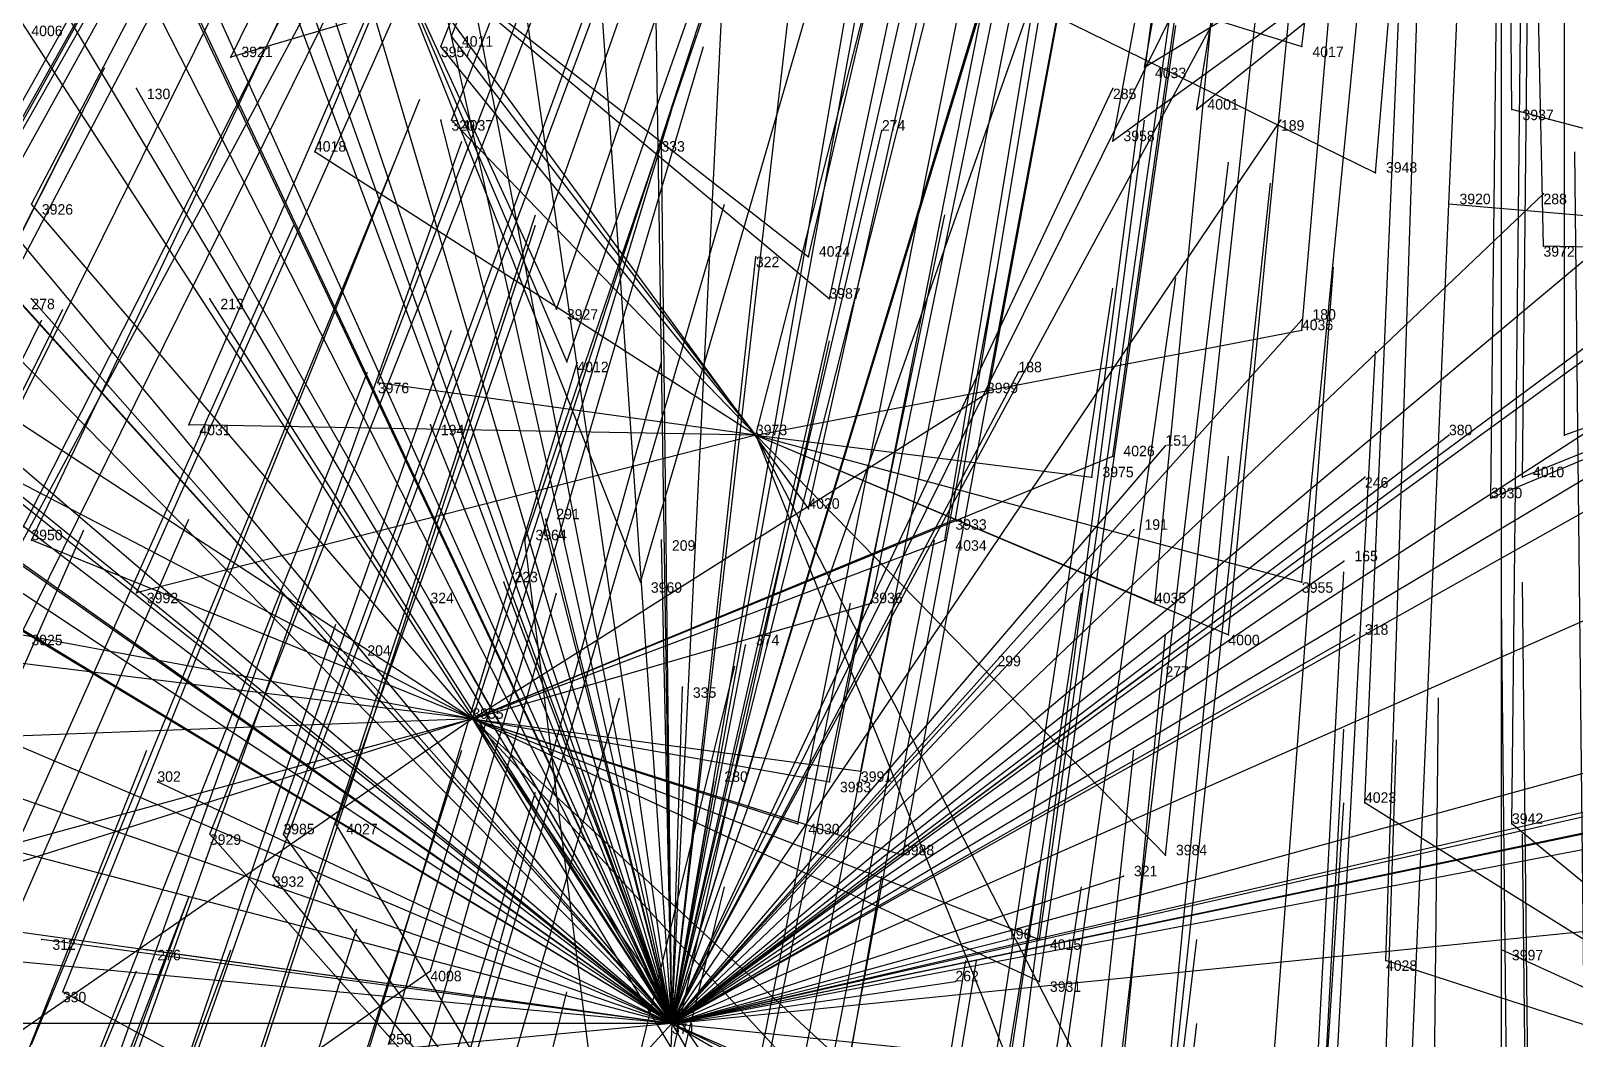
# Model space of a CAD drawing. Extents: x -0.5 to 0.59, y -0.5 to 0.58.
# Drawn here: x -0.146 to 0.001, y -0.3575 to -0.2615 of the extents above; entities that cross this region are included whole.
import ezdxf

# ---------------------------------------------------------------- set-up
doc = ezdxf.new("R2010")
doc.units = 0
for name, color, linetype in [('Clients', 3, 'CONTINUOUS'), ('Facilities', 3, 'CONTINUOUS'), ('Facilities_lines', 3, 'CONTINUOUS'), ('Normals', 1, 'CONTINUOUS'), ('Source_points', 5, 'CONTINUOUS'), ('Text', 3, 'CONTINUOUS')]:
    doc.layers.add(name, color=color, linetype=linetype)

msp = doc.modelspace()

# ---------------------------------------------------------------- linework, layer by layer
at = {"layer": 'Clients', "color": 5}
for p in [(-0.107, -0.263, -0.71), (-0.106, -0.262, -0.707), (-0.025, -0.263, -0.66), (-0.127, -0.264, -0.731), (-0.04, -0.265, -0.671), (-0.136, -0.267, -1.25), (-0.043, -0.267, -1.25), (-0.035, -0.269, -0.677), (-0.005, -0.269, -0.674), (-0.107, -0.27, -1.25), (-0.106, -0.27, -0.726), (-0.027, -0.27, -1.25), (-0.086, -0.272, -1.25), (-0.065, -0.271, -1.25), (-0.043, -0.272, -0.687), (-0.119, -0.273, -0.744), (-0.018, -0.275, -0.688), (-0.002, -0.277, -1.25), (-0.146, -0.278, -0.785), (-0.011, -0.278, -0.695), (-0.002, -0.282, -0.706), (-0.077, -0.283, -1.25), (-0.072, -0.283, -0.729), (-0.146, -0.287, -1.25), (-0.129, -0.287, -1.25), (-0.096, -0.288, -0.759), (-0.07, -0.287, -0.739), (-0.025, -0.289, -1.25), (-0.025, -0.29, -0.727), (-0.095, -0.293, -0.77), (-0.052, -0.294, -1.25), (-0.113, -0.295, -0.791), (-0.055, -0.296, -0.752), (-0.131, -0.299, -0.816), (-0.108, -0.299, -1.25), (-0.011, -0.3, -1.25), (0, -0.3, -0.75), (-0.038, -0.301, -1.25), (-0.043, -0.302, -0.762), (-0.045, -0.304, -0.767), (-0.019, -0.304, -1.25), (-0.004, -0.304, -0.76), (-0.072, -0.307, -0.789), (-0.007, -0.306, -0.765), (-0.097, -0.308, -1.25), (-0.058, -0.308, -0.785), (-0.146, -0.31, -0.856), (-0.099, -0.31, -0.813), (-0.086, -0.31, -1.25), (-0.059, -0.31, -0.79), (-0.041, -0.309, -1.25), (-0.021, -0.312, -1.25), (-0.101, -0.314, -1.25), (-0.088, -0.314, -0.815), (-0.025, -0.314, -0.788), (-0.136, -0.315, -0.858), (-0.108, -0.316, -1.25), (-0.066, -0.316, -0.807), (-0.039, -0.316, -0.795), (-0.032, -0.319, -0.802), (-0.02, -0.319, -1.25), (-0.115, -0.32, -1.25), (-0.078, -0.32, -1.25), (-0.054, -0.322, -1.25), (-0.039, -0.322, -1.25), (-0.084, -0.324, -1.25), (-0.067, -0.332, -0.847), (-0.134, -0.333, -1.25), (-0.081, -0.333, -1.25), (-0.07, -0.333, -0.851), (-0.019, -0.335, -0.839), (-0.129, -0.338, -0.905), (-0.122, -0.338, -0.897), (-0.117, -0.337, -0.892), (-0.073, -0.337, -0.862), (-0.005, -0.337, -0.843), (-0.063, -0.34, -0.864), (-0.038, -0.34, -0.855), (-0.123, -0.342, -0.91), (-0.042, -0.342, -1.25), (-0.145, -0.348, -1.25), (-0.053, -0.348, -1.25), (-0.05, -0.348, -0.879), (-0.135, -0.349, -1.25), (-0.017, -0.35, -0.877), (-0.006, -0.349, -0.873), (-0.108, -0.351, -0.919), (-0.058, -0.352, -1.25), (-0.05, -0.352, -0.89), (-0.143, -0.353, -0.954)]:
    msp.add_point(p, dxfattribs=at)
at = {"layer": 'Facilities', "color": 3}
for p in [(-0.077, -0.3, -0.774), (-0.104, -0.327, -0.857), (-0.085, -0.356, -1.25)]:
    msp.add_point(p, dxfattribs=at)
at = {"layer": 'Facilities_lines', "color": 3}
for p, q in [((-0.085, -0.356, -1.25), (-0.059, -0.205, -1.25)), ((-0.085, -0.356, -1.25), (-0.039, -0.205, -1.25)), ((-0.085, -0.356, -1.25), (-0.005, -0.208, -1.25)), ((-0.085, -0.356, -1.25), (-0.058, -0.208, -1.25)), ((-0.085, -0.356, -1.25), (-0.041, -0.211, -1.25)), ((-0.085, -0.356, -1.25), (-0.078, -0.214, -1.25)), ((-0.085, -0.356, -1.25), (-0.053, -0.215, -1.25)), ((-0.085, -0.356, -1.25), (-0.126, -0.217, -1.25)), ((-0.085, -0.356, -1.25), (-0.105, -0.217, -1.25)), ((-0.085, -0.356, -1.25), (-0.13, -0.222, -1.25)), ((-0.085, -0.356, -1.25), (-0.146, -0.227, -1.25)), ((-0.085, -0.356, -1.25), (-0.2, -0.229, -1.25)), ((-0.085, -0.356, -1.25), (-0.087, -0.229, -1.25)), ((-0.085, -0.356, -1.25), (-0.109, -0.232, -1.25)), ((-0.085, -0.356, -1.25), (-0.041, -0.231, -1.25)), ((-0.085, -0.356, -1.25), (-0.071, -0.235, -1.25)), ((-0.085, -0.356, -1.25), (-0.185, -0.236, -1.25)), ((-0.085, -0.356, -1.25), (-0.141, -0.237, -1.25)), ((-0.085, -0.356, -1.25), (-0.027, -0.239, -1.25)), ((-0.085, -0.356, -1.25), (-0.144, -0.24, -1.25)), ((-0.085, -0.356, -1.25), (-0.093, -0.24, -1.25)), ((0.001, -0.24, -0.6), (-0.043, -0.272, -0.687)), ((0.001, -0.24, -0.6), (-0.04, -0.265, -0.671)), ((0.001, -0.24, -0.6), (-0.035, -0.269, -0.677)), ((-0.085, -0.356, -1.25), (-0.197, -0.242, -1.25)), ((-0.085, -0.356, -1.25), (-0.159, -0.242, -1.25)), ((-0.073, -0.248, -0.647), (-0.127, -0.264, -0.731)), ((-0.073, -0.248, -0.647), (-0.018, -0.275, -0.688)), ((-0.073, -0.248, -0.647), (-0.025, -0.263, -0.66)), ((-0.085, -0.356, -1.25), (-0.123, -0.249, -1.25)), ((-0.085, -0.356, -1.25), (-0.058, -0.249, -1.25)), ((-0.113, -0.251, -0.689), (-0.096, -0.288, -0.759)), ((-0.113, -0.251, -0.689), (-0.088, -0.314, -0.815)), ((-0.113, -0.251, -0.689), (-0.07, -0.287, -0.739)), ((-0.113, -0.251, -0.689), (-0.095, -0.293, -0.77)), ((-0.113, -0.251, -0.689), (-0.072, -0.307, -0.789)), ((-0.113, -0.251, -0.689), (-0.072, -0.283, -0.729)), ((-0.085, -0.356, -1.25), (-0.214, -0.253, -1.25)), ((-0.085, -0.356, -1.25), (-0.123, -0.254, -1.25)), ((-0.085, -0.356, -1.25), (-0.108, -0.253, -1.25)), ((-0.085, -0.356, -1.25), (-0.145, -0.256, -1.25)), ((-0.085, -0.356, -1.25), (-0.13, -0.256, -1.25)), ((-0.085, -0.356, -1.25), (0.046, -0.259, -1.25)), ((-0.085, -0.356, -1.25), (-0.195, -0.262, -1.25)), ((-0.077, -0.3, -0.774), (-0.107, -0.263, -0.71)), ((-0.077, -0.3, -0.774), (-0.106, -0.262, -0.707)), ((-0.085, -0.356, -1.25), (-0.221, -0.266, -1.25)), ((-0.085, -0.356, -1.25), (-0.136, -0.267, -1.25)), ((-0.085, -0.356, -1.25), (-0.043, -0.267, -1.25)), ((-0.085, -0.356, -1.25), (0.019, -0.269, -1.25)), ((0.048, -0.283, -0.718), (-0.005, -0.269, -0.674)), ((-0.085, -0.356, -1.25), (-0.107, -0.27, -1.25)), ((-0.077, -0.3, -0.774), (-0.106, -0.27, -0.726)), ((-0.085, -0.356, -1.25), (-0.027, -0.27, -1.25)), ((-0.085, -0.356, -1.25), (-0.086, -0.272, -1.25)), ((-0.085, -0.356, -1.25), (-0.065, -0.271, -1.25)), ((-0.085, -0.356, -1.25), (-0.16, -0.273, -1.25)), ((-0.077, -0.3, -0.774), (-0.119, -0.273, -0.744)), ((-0.085, -0.356, -1.25), (-0.002, -0.277, -1.25)), ((-0.104, -0.327, -0.857), (-0.146, -0.278, -0.785)), ((0.048, -0.283, -0.718), (-0.011, -0.278, -0.695)), ((-0.085, -0.356, -1.25), (0.031, -0.281, -1.25)), ((-0.085, -0.356, -1.25), (0.039, -0.282, -1.25)), ((0.048, -0.283, -0.718), (-0.002, -0.282, -0.706)), ((-0.085, -0.356, -1.25), (-0.077, -0.283, -1.25)), ((0.048, -0.283, -0.718), (-0.007, -0.306, -0.765)), ((0.048, -0.283, -0.718), (-0.004, -0.304, -0.76)), ((0.048, -0.283, -0.718), (0, -0.3, -0.75)), ((-0.085, -0.356, -1.25), (-0.184, -0.286, -1.25)), ((-0.085, -0.356, -1.25), (-0.146, -0.287, -1.25)), ((-0.085, -0.356, -1.25), (-0.129, -0.287, -1.25)), ((-0.085, -0.356, -1.25), (0.038, -0.287, -1.25)), ((-0.085, -0.356, -1.25), (0.069, -0.288, -1.25)), ((-0.085, -0.356, -1.25), (-0.025, -0.289, -1.25)), ((-0.077, -0.3, -0.774), (-0.025, -0.29, -0.727)), ((-0.085, -0.356, -1.25), (-0.191, -0.292, -1.25)), ((-0.085, -0.356, -1.25), (-0.164, -0.292, -1.25)), ((-0.085, -0.356, -1.25), (0.003, -0.292, -1.25)), ((-0.085, -0.356, -1.25), (-0.052, -0.294, -1.25)), ((-0.104, -0.327, -0.857), (-0.153, -0.295, -0.832)), ((-0.077, -0.3, -0.774), (-0.113, -0.295, -0.791)), ((-0.085, -0.356, -1.25), (-0.162, -0.297, -1.25)), ((-0.104, -0.327, -0.857), (-0.055, -0.296, -0.752)), ((-0.085, -0.356, -1.25), (-0.166, -0.299, -1.25)), ((-0.077, -0.3, -0.774), (-0.136, -0.315, -0.858)), ((-0.077, -0.3, -0.774), (-0.131, -0.299, -0.816)), ((-0.085, -0.356, -1.25), (-0.108, -0.299, -1.25)), ((-0.085, -0.356, -1.25), (-0.011, -0.3, -1.25)), ((-0.077, -0.3, -0.774), (-0.043, -0.366, -0.922)), ((-0.077, -0.3, -0.774), (-0.052, -0.362, -0.916)), ((-0.077, -0.3, -0.774), (-0.025, -0.314, -0.788)), ((-0.077, -0.3, -0.774), (-0.045, -0.304, -0.767)), ((-0.077, -0.3, -0.774), (-0.038, -0.34, -0.855)), ((-0.077, -0.3, -0.774), (-0.032, -0.319, -0.802)), ((-0.077, -0.3, -0.774), (-0.039, -0.316, -0.795)), ((-0.085, -0.356, -1.25), (-0.038, -0.301, -1.25)), ((-0.104, -0.327, -0.857), (-0.043, -0.302, -0.762)), ((-0.104, -0.327, -0.857), (-0.15, -0.303, -0.845)), ((-0.085, -0.356, -1.25), (-0.019, -0.304, -1.25)), ((-0.085, -0.356, -1.25), (-0.227, -0.307, -1.25)), ((-0.104, -0.327, -0.857), (-0.058, -0.308, -0.785)), ((-0.085, -0.356, -1.25), (-0.097, -0.308, -1.25)), ((-0.104, -0.327, -0.857), (-0.146, -0.31, -0.856)), ((-0.104, -0.327, -0.857), (-0.059, -0.31, -0.79)), ((-0.09, -0.382, -0.98), (-0.099, -0.31, -0.813)), ((-0.085, -0.356, -1.25), (-0.086, -0.31, -1.25)), ((-0.085, -0.356, -1.25), (-0.041, -0.309, -1.25)), ((-0.085, -0.356, -1.25), (-0.156, -0.313, -1.25)), ((-0.085, -0.356, -1.25), (-0.021, -0.312, -1.25)), ((-0.085, -0.356, -1.25), (-0.101, -0.314, -1.25)), ((-0.085, -0.356, -1.25), (0.116, -0.314, -1.25)), ((-0.085, -0.356, -1.25), (-0.108, -0.316, -1.25)), ((-0.104, -0.327, -0.857), (-0.066, -0.316, -0.807)), ((-0.085, -0.356, -1.25), (0.057, -0.317, -1.25)), ((-0.104, -0.327, -0.857), (-0.147, -0.319, -0.879)), ((-0.085, -0.356, -1.25), (-0.02, -0.319, -1.25)), ((-0.085, -0.356, -1.25), (-0.115, -0.32, -1.25)), ((-0.085, -0.356, -1.25), (-0.078, -0.32, -1.25)), ((-0.104, -0.327, -0.857), (-0.153, -0.321, -0.888)), ((-0.085, -0.356, -1.25), (-0.039, -0.322, -1.25)), ((-0.085, -0.356, -1.25), (-0.054, -0.322, -1.25)), ((-0.085, -0.356, -1.25), (-0.158, -0.325, -1.25)), ((-0.085, -0.356, -1.25), (-0.084, -0.324, -1.25)), ((-0.085, -0.356, -1.25), (0.053, -0.324, -1.25)), ((-0.085, -0.356, -1.25), (0.064, -0.325, -1.25)), ((-0.104, -0.327, -0.857), (-0.183, -0.352, -0.991)), ((-0.104, -0.327, -0.857), (-0.181, -0.348, -0.981)), ((-0.104, -0.327, -0.857), (-0.159, -0.365, -0.995)), ((-0.104, -0.327, -0.857), (-0.157, -0.329, -0.912)), ((-0.104, -0.327, -0.857), (-0.057, -0.378, -0.955)), ((-0.104, -0.327, -0.857), (-0.071, -0.375, -0.954)), ((-0.104, -0.327, -0.857), (-0.078, -0.37, -0.944)), ((-0.104, -0.327, -0.857), (-0.05, -0.352, -0.89)), ((-0.104, -0.327, -0.857), (-0.05, -0.377, -0.951)), ((-0.104, -0.327, -0.857), (-0.07, -0.333, -0.851)), ((-0.104, -0.327, -0.857), (-0.063, -0.34, -0.864)), ((-0.104, -0.327, -0.857), (-0.067, -0.332, -0.847)), ((-0.104, -0.327, -0.857), (-0.05, -0.348, -0.879)), ((-0.104, -0.327, -0.857), (-0.073, -0.337, -0.862)), ((-0.085, -0.356, -1.25), (-0.188, -0.329, -1.25)), ((-0.085, -0.356, -1.25), (0.034, -0.329, -1.25)), ((-0.085, -0.356, -1.25), (0.046, -0.331, -1.25)), ((-0.085, -0.356, -1.25), (-0.134, -0.333, -1.25)), ((-0.085, -0.356, -1.25), (-0.081, -0.333, -1.25)), ((0.029, -0.365, -0.915), (-0.019, -0.335, -0.839)), ((-0.09, -0.382, -0.98), (-0.129, -0.338, -0.905)), ((-0.09, -0.382, -0.98), (-0.122, -0.338, -0.897)), ((-0.09, -0.382, -0.98), (-0.117, -0.337, -0.892)), ((0.029, -0.365, -0.915), (-0.005, -0.337, -0.843)), ((-0.09, -0.382, -0.98), (-0.123, -0.342, -0.91)), ((-0.085, -0.356, -1.25), (-0.042, -0.342, -1.25)), ((-0.085, -0.356, -1.25), (-0.178, -0.343, -1.25)), ((-0.085, -0.356, -1.25), (0.034, -0.344, -1.25)), ((-0.085, -0.356, -1.25), (-0.17, -0.348, -1.25)), ((-0.085, -0.356, -1.25), (-0.145, -0.348, -1.25)), ((-0.085, -0.356, -1.25), (-0.053, -0.348, -1.25)), ((-0.085, -0.356, -1.25), (-0.135, -0.349, -1.25)), ((0.029, -0.365, -0.915), (-0.017, -0.35, -0.877)), ((0.029, -0.365, -0.915), (-0.006, -0.349, -0.873)), ((-0.168, -0.393, -1.068), (-0.108, -0.351, -0.919)), ((-0.085, -0.356, -1.25), (-0.058, -0.352, -1.25)), ((-0.09, -0.382, -0.98), (-0.143, -0.353, -0.954)), ((-0.085, -0.356, -1.25), (-0.178, -0.356, -1.25)), ((-0.085, -0.356, -1.25), (-0.16, -0.363, -1.25)), ((-0.085, -0.356, -1.25), (-0.126, -0.401, -1.25)), ((-0.085, -0.356, -1.25), (-0.087, -0.401, -1.25)), ((-0.085, -0.356, -1.25), (0.001, -0.397, -1.25)), ((-0.085, -0.356, -1.25), (-0.056, -0.406, -1.25)), ((-0.085, -0.356, -1.25), (-0.009, -0.4, -1.25)), ((-0.085, -0.356, -1.25), (0.021, -0.402, -1.25)), ((-0.085, -0.356, -1.25), (0.031, -0.368, -1.25))]:
    msp.add_line(p, q, dxfattribs=at)
at = {"layer": 'Normals', "color": 1}
for p, q in [((-0.025, -0.263, -0.66), (-0.014, -0.17, -0.697)), ((-0.04, -0.265, -0.671), (-0.024, -0.174, -0.708)), ((-0.106, -0.262, -0.707), (-0.072, -0.176, -0.744)), ((-0.107, -0.263, -0.71), (-0.073, -0.177, -0.748)), ((-0.035, -0.269, -0.677), (-0.02, -0.177, -0.714)), ((-0.005, -0.269, -0.674), (-0.006, -0.177, -0.711)), ((-0.127, -0.264, -0.731), (-0.086, -0.18, -0.768)), ((-0.043, -0.272, -0.687), (-0.026, -0.18, -0.724)), ((-0.018, -0.275, -0.688), (-0.01, -0.182, -0.725)), ((-0.106, -0.27, -0.726), (-0.072, -0.184, -0.764)), ((-0.011, -0.278, -0.695), (-0.007, -0.185, -0.732)), ((-0.119, -0.273, -0.744), (-0.083, -0.187, -0.781)), ((-0.002, -0.282, -0.706), (-0.004, -0.19, -0.743)), ((-0.072, -0.283, -0.729), (-0.051, -0.193, -0.768)), ((-0.146, -0.278, -0.785), (-0.103, -0.196, -0.822)), ((-0.07, -0.287, -0.739), (-0.051, -0.197, -0.777)), ((-0.025, -0.29, -0.727), (-0.017, -0.197, -0.765)), ((-0.096, -0.288, -0.759), (-0.066, -0.2, -0.796)), ((-0.095, -0.293, -0.77), (-0.064, -0.205, -0.807)), ((-0.055, -0.296, -0.752), (-0.038, -0.205, -0.789)), ((0, -0.3, -0.75), (0, -0.207, -0.786)), ((-0.113, -0.295, -0.791), (-0.08, -0.209, -0.828)), ((-0.077, -0.3, -0.774), (-0.054, -0.21, -0.812)), ((-0.043, -0.302, -0.762), (-0.03, -0.21, -0.8)), ((-0.159, -0.292, -0.83), (-0.114, -0.211, -0.868)), ((-0.004, -0.304, -0.76), (-0.003, -0.211, -0.797)), ((-0.153, -0.295, -0.832), (-0.11, -0.213, -0.87)), ((-0.045, -0.304, -0.767), (-0.033, -0.212, -0.805)), ((-0.007, -0.306, -0.765), (-0.006, -0.213, -0.803)), ((-0.131, -0.299, -0.816), (-0.094, -0.214, -0.854)), ((-0.072, -0.307, -0.789), (-0.052, -0.217, -0.827)), ((-0.059, -0.31, -0.79), (-0.044, -0.219, -0.828)), ((-0.058, -0.308, -0.785), (-0.043, -0.218, -0.823)), ((-0.15, -0.303, -0.845), (-0.109, -0.22, -0.882)), ((-0.099, -0.31, -0.813), (-0.069, -0.222, -0.85)), ((-0.025, -0.314, -0.788), (-0.016, -0.222, -0.826)), ((-0.039, -0.316, -0.795), (-0.03, -0.223, -0.832)), ((-0.088, -0.314, -0.815), (-0.062, -0.225, -0.852)), ((-0.066, -0.316, -0.807), (-0.047, -0.224, -0.843)), ((-0.146, -0.31, -0.856), (-0.106, -0.226, -0.892)), ((-0.032, -0.319, -0.802), (-0.023, -0.227, -0.84)), ((-0.17, -0.311, -0.885), (-0.124, -0.229, -0.92)), ((-0.136, -0.315, -0.858), (-0.098, -0.23, -0.895)), ((-0.172, -0.313, -0.892), (-0.126, -0.231, -0.927)), ((-0.147, -0.319, -0.879), (-0.106, -0.236, -0.916)), ((-0.153, -0.321, -0.888), (-0.111, -0.238, -0.925)), ((-0.104, -0.327, -0.857), (-0.075, -0.238, -0.894)), ((-0.067, -0.332, -0.847), (-0.049, -0.241, -0.884)), ((-0.07, -0.333, -0.851), (-0.052, -0.242, -0.887)), ((-0.019, -0.335, -0.839), (-0.015, -0.242, -0.876)), ((-0.177, -0.324, -0.922), (-0.131, -0.243, -0.959)), ((-0.005, -0.337, -0.843), (-0.004, -0.244, -0.88)), ((-0.176, -0.326, -0.926), (-0.131, -0.245, -0.963)), ((-0.157, -0.329, -0.912), (-0.113, -0.247, -0.948)), ((-0.073, -0.337, -0.862), (-0.055, -0.246, -0.899)), ((-0.038, -0.34, -0.855), (-0.028, -0.247, -0.891)), ((-0.063, -0.34, -0.864), (-0.046, -0.248, -0.901)), ((-0.117, -0.337, -0.892), (-0.086, -0.249, -0.929)), ((-0.122, -0.338, -0.897), (-0.09, -0.251, -0.935)), ((-0.129, -0.338, -0.905), (-0.095, -0.252, -0.942)), ((-0.123, -0.342, -0.91), (-0.091, -0.256, -0.948)), ((-0.05, -0.348, -0.879), (-0.037, -0.256, -0.917)), ((-0.006, -0.349, -0.873), (-0.006, -0.256, -0.91)), ((-0.017, -0.35, -0.877), (-0.014, -0.258, -0.914)), ((-0.05, -0.352, -0.89), (-0.037, -0.261, -0.928)), ((-0.108, -0.351, -0.919), (-0.082, -0.263, -0.957)), ((-0.181, -0.348, -0.981), (-0.139, -0.265, -1.018)), ((-0.136, -0.267, -1.25), (-0.136, -0.267, -1.15)), ((-0.043, -0.267, -1.25), (-0.043, -0.267, -1.15)), ((-0.183, -0.352, -0.991), (-0.141, -0.269, -1.029)), ((-0.143, -0.353, -0.954), (-0.109, -0.268, -0.992)), ((-0.112, -0.358, -0.938), (-0.085, -0.269, -0.975)), ((-0.107, -0.27, -1.25), (-0.107, -0.27, -1.15)), ((-0.052, -0.362, -0.916), (-0.04, -0.27, -0.952)), ((-0.027, -0.27, -1.25), (-0.027, -0.27, -1.15)), ((-0.136, -0.359, -0.96), (-0.105, -0.272, -0.998)), ((-0.086, -0.272, -1.25), (-0.086, -0.272, -1.15)), ((-0.065, -0.271, -1.25), (-0.065, -0.271, -1.15)), ((-0.146, -0.358, -0.968), (-0.111, -0.273, -1.005)), ((0.002, -0.366, -0.915), (0.001, -0.273, -0.952)), ((-0.043, -0.366, -0.922), (-0.032, -0.274, -0.959)), ((-0.038, -0.369, -0.928), (-0.028, -0.276, -0.964)), ((-0.002, -0.277, -1.25), (-0.002, -0.277, -1.15)), ((-0.127, -0.367, -0.97), (-0.098, -0.279, -1.008)), ((-0.106, -0.367, -0.955), (-0.08, -0.278, -0.992)), ((-0.078, -0.37, -0.944), (-0.059, -0.279, -0.981)), ((-0.015, -0.371, -0.928), (-0.011, -0.278, -0.964)), ((-0.159, -0.365, -0.995), (-0.121, -0.28, -1.032)), ((-0.127, -0.368, -0.973), (-0.098, -0.28, -1.01)), ((-0.077, -0.283, -1.25), (-0.077, -0.283, -1.15)), ((-0.071, -0.375, -0.954), (-0.054, -0.284, -0.992)), ((-0.05, -0.377, -0.951), (-0.037, -0.285, -0.988)), ((-0.029, -0.377, -0.945), (-0.022, -0.284, -0.982)), ((-0.057, -0.378, -0.955), (-0.043, -0.286, -0.992)), ((-0.184, -0.371, -1.036), (-0.143, -0.288, -1.074)), ((-0.146, -0.287, -1.25), (-0.146, -0.287, -1.15)), ((-0.129, -0.287, -1.25), (-0.129, -0.287, -1.15)), ((-0.186, -0.372, -1.039), (-0.145, -0.289, -1.076)), ((-0.025, -0.289, -1.25), (-0.025, -0.289, -1.15)), ((-0.137, -0.378, -1.004), (-0.106, -0.29, -1.042)), ((-0.09, -0.382, -0.98), (-0.07, -0.291, -1.017)), ((-0.023, -0.385, -0.963), (-0.018, -0.292, -1)), ((-0.148, -0.38, -1.019), (-0.114, -0.294, -1.056)), ((-0.121, -0.382, -1.001), (-0.094, -0.293, -1.039)), ((-0.111, -0.383, -0.996), (-0.086, -0.293, -1.033)), ((-0.052, -0.294, -1.25), (-0.052, -0.294, -1.15)), ((-0.108, -0.299, -1.25), (-0.108, -0.299, -1.15)), ((-0.011, -0.3, -1.25), (-0.011, -0.3, -1.15)), ((-0.038, -0.301, -1.25), (-0.038, -0.301, -1.15)), ((-0.041, -0.395, -0.992), (-0.032, -0.302, -1.029)), ((-0.019, -0.304, -1.25), (-0.019, -0.304, -1.15)), ((-0.168, -0.393, -1.068), (-0.131, -0.308, -1.106)), ((-0.097, -0.308, -1.25), (-0.097, -0.308, -1.15)), ((-0.178, -0.393, -1.079), (-0.141, -0.309, -1.117)), ((-0.086, -0.31, -1.25), (-0.086, -0.31, -1.15)), ((-0.078, -0.402, -1.023), (-0.06, -0.31, -1.06)), ((-0.041, -0.309, -1.25), (-0.041, -0.309, -1.15)), ((-0.026, -0.406, -1.016), (-0.021, -0.313, -1.053)), ((-0.021, -0.312, -1.25), (-0.021, -0.312, -1.15)), ((-0.101, -0.314, -1.25), (-0.101, -0.314, -1.15)), ((-0.003, -0.407, -1.017), (-0.004, -0.314, -1.055)), ((-0.153, -0.402, -1.076), (-0.122, -0.315, -1.113)), ((-0.121, -0.404, -1.055), (-0.096, -0.315, -1.092)), ((-0.108, -0.316, -1.25), (-0.108, -0.316, -1.15)), ((-0.086, -0.407, -1.04), (-0.068, -0.316, -1.077)), ((-0.06, -0.407, -1.028), (-0.046, -0.315, -1.065)), ((-0.005, -0.409, -1.023), (-0.006, -0.316, -1.06)), ((-0.082, -0.408, -1.041), (-0.064, -0.317, -1.078)), ((-0.147, -0.406, -1.078), (-0.117, -0.318, -1.115)), ((-0.047, -0.411, -1.034), (-0.038, -0.319, -1.071)), ((-0.02, -0.319, -1.25), (-0.02, -0.319, -1.15)), ((-0.115, -0.32, -1.25), (-0.115, -0.32, -1.15)), ((-0.078, -0.32, -1.25), (-0.078, -0.32, -1.15)), ((-0.101, -0.412, -1.06), (-0.079, -0.322, -1.098)), ((-0.054, -0.322, -1.25), (-0.054, -0.322, -1.15)), ((-0.039, -0.322, -1.25), (-0.039, -0.322, -1.15)), ((-0.116, -0.414, -1.074), (-0.09, -0.325, -1.111)), ((-0.084, -0.324, -1.25), (-0.084, -0.324, -1.15)), ((-0.013, -0.418, -1.045), (-0.012, -0.325, -1.083)), ((-0.026, -0.421, -1.054), (-0.021, -0.328, -1.092)), ((-0.019, -0.421, -1.054), (-0.016, -0.329, -1.092)), ((-0.169, -0.416, -1.123), (-0.135, -0.33, -1.16)), ((-0.133, -0.418, -1.096), (-0.105, -0.33, -1.134)), ((-0.051, -0.422, -1.062), (-0.041, -0.33, -1.1)), ((-0.134, -0.333, -1.25), (-0.134, -0.333, -1.15)), ((-0.081, -0.333, -1.25), (-0.081, -0.333, -1.15)), ((-0.125, -0.423, -1.102), (-0.098, -0.334, -1.139)), ((-0.027, -0.427, -1.069), (-0.021, -0.335, -1.107)), ((-0.003, -0.431, -1.077), (-0.004, -0.338, -1.115)), ((-0.065, -0.433, -1.094), (-0.05, -0.341, -1.132)), ((-0.081, -0.433, -1.101), (-0.065, -0.342, -1.139)), ((-0.042, -0.342, -1.25), (-0.042, -0.342, -1.15)), ((-0.165, -0.432, -1.156), (-0.131, -0.344, -1.191)), ((-0.163, -0.431, -1.153), (-0.131, -0.344, -1.19)), ((-0.102, -0.433, -1.113), (-0.08, -0.343, -1.15)), ((-0.06, -0.435, -1.097), (-0.046, -0.343, -1.135)), ((-0.143, -0.435, -1.145), (-0.115, -0.347, -1.183)), ((-0.006, -0.44, -1.101), (-0.006, -0.347, -1.137)), ((-0.145, -0.348, -1.25), (-0.145, -0.348, -1.15)), ((-0.053, -0.348, -1.25), (-0.053, -0.348, -1.15)), ((-0.046, -0.44, -1.105), (-0.035, -0.348, -1.143)), ((-0.161, -0.44, -1.171), (-0.127, -0.349, -1.195)), ((-0.135, -0.349, -1.25), (-0.135, -0.349, -1.15)), ((-0.072, -0.441, -1.118), (-0.057, -0.35, -1.155)), ((-0.071, -0.441, -1.117), (-0.056, -0.35, -1.154)), ((-0.174, -0.441, -1.186), (-0.136, -0.351, -1.205)), ((-0.058, -0.352, -1.25), (-0.058, -0.352, -1.15)), ((-0.117, -0.442, -1.144), (-0.095, -0.353, -1.182)), ((-0.085, -0.356, -1.25), (-0.085, -0.356, -1.15)), ((-0.046, -0.448, -1.127), (-0.035, -0.356, -1.164))]:
    msp.add_line(p, q, dxfattribs=at)
at = {"layer": 'Source_points', "color": 5}
for p in [(-0.107, -0.263, -0.71), (-0.106, -0.262, -0.707), (-0.025, -0.263, -0.66), (-0.127, -0.264, -0.731), (-0.04, -0.265, -0.671), (-0.136, -0.267, -1.25), (-0.043, -0.267, -1.25), (-0.035, -0.269, -0.677), (-0.005, -0.269, -0.674), (-0.107, -0.27, -1.25), (-0.106, -0.27, -0.726), (-0.027, -0.27, -1.25), (-0.086, -0.272, -1.25), (-0.065, -0.271, -1.25), (-0.043, -0.272, -0.687), (-0.119, -0.273, -0.744), (-0.018, -0.275, -0.688), (-0.002, -0.277, -1.25), (-0.146, -0.278, -0.785), (-0.011, -0.278, -0.695), (-0.002, -0.282, -0.706), (-0.077, -0.283, -1.25), (-0.072, -0.283, -0.729), (-0.146, -0.287, -1.25), (-0.129, -0.287, -1.25), (-0.096, -0.288, -0.759), (-0.07, -0.287, -0.739), (-0.025, -0.289, -1.25), (-0.025, -0.29, -0.727), (-0.095, -0.293, -0.77), (-0.052, -0.294, -1.25), (-0.113, -0.295, -0.791), (-0.055, -0.296, -0.752), (-0.131, -0.299, -0.816), (-0.108, -0.299, -1.25), (-0.077, -0.3, -0.774), (-0.011, -0.3, -1.25), (0, -0.3, -0.75), (-0.038, -0.301, -1.25), (-0.043, -0.302, -0.762), (-0.045, -0.304, -0.767), (-0.019, -0.304, -1.25), (-0.004, -0.304, -0.76), (-0.072, -0.307, -0.789), (-0.007, -0.306, -0.765), (-0.097, -0.308, -1.25), (-0.058, -0.308, -0.785), (-0.146, -0.31, -0.856), (-0.099, -0.31, -0.813), (-0.086, -0.31, -1.25), (-0.059, -0.31, -0.79), (-0.041, -0.309, -1.25), (-0.021, -0.312, -1.25), (-0.101, -0.314, -1.25), (-0.088, -0.314, -0.815), (-0.025, -0.314, -0.788), (-0.136, -0.315, -0.858), (-0.108, -0.316, -1.25), (-0.066, -0.316, -0.807), (-0.039, -0.316, -0.795), (-0.032, -0.319, -0.802), (-0.02, -0.319, -1.25), (-0.115, -0.32, -1.25), (-0.078, -0.32, -1.25), (-0.054, -0.322, -1.25), (-0.039, -0.322, -1.25), (-0.084, -0.324, -1.25), (-0.104, -0.327, -0.857), (-0.067, -0.332, -0.847), (-0.134, -0.333, -1.25), (-0.081, -0.333, -1.25), (-0.07, -0.333, -0.851), (-0.019, -0.335, -0.839), (-0.129, -0.338, -0.905), (-0.122, -0.338, -0.897), (-0.117, -0.337, -0.892), (-0.073, -0.337, -0.862), (-0.005, -0.337, -0.843), (-0.063, -0.34, -0.864), (-0.038, -0.34, -0.855), (-0.123, -0.342, -0.91), (-0.042, -0.342, -1.25), (-0.145, -0.348, -1.25), (-0.053, -0.348, -1.25), (-0.05, -0.348, -0.879), (-0.135, -0.349, -1.25), (-0.017, -0.35, -0.877), (-0.006, -0.349, -0.873), (-0.108, -0.351, -0.919), (-0.058, -0.352, -1.25), (-0.05, -0.352, -0.89), (-0.143, -0.353, -0.954), (-0.085, -0.356, -1.25)]:
    msp.add_point(p, dxfattribs=at)

# ---------------------------------------------------------------- texts
at = {"layer": 'Text', "color": 3}
for s, p in [('4006', (-0.146, -0.262, -0.749)), ('3921', (-0.126, -0.264, -0.731)), ('3957', (-0.107, -0.264, -0.71)), ('4011', (-0.105, -0.263, -0.707)), ('4017', (-0.024, -0.264, -0.66)), ('4033', (-0.039, -0.266, -0.671)), ('130', (-0.135, -0.268, -1.25)), ('285', (-0.043, -0.268, -1.25)), ('4001', (-0.034, -0.269, -0.677)), ('3937', (-0.004, -0.27, -0.674)), ('320', (-0.106, -0.271, -1.25)), ('4037', (-0.105, -0.271, -0.726)), ('274', (-0.065, -0.271, -1.25)), ('189', (-0.027, -0.271, -1.25)), ('4018', (-0.119, -0.273, -0.744)), ('333', (-0.086, -0.273, -1.25)), ('3958', (-0.042, -0.272, -0.687)), ('3948', (-0.017, -0.275, -0.688)), ('3920', (-0.01, -0.278, -0.695)), ('288', (-0.002, -0.278, -1.25)), ('3926', (-0.145, -0.279, -0.785)), ('4024', (-0.071, -0.283, -0.729)), ('3972', (-0.002, -0.283, -0.706)), ('322', (-0.077, -0.284, -1.25)), ('3987', (-0.07, -0.287, -0.739)), ('278', (-0.146, -0.288, -1.25)), ('213', (-0.128, -0.288, -1.25)), ('3927', (-0.095, -0.289, -0.759)), ('180', (-0.024, -0.289, -1.25)), ('4036', (-0.025, -0.29, -0.727)), ('4012', (-0.094, -0.294, -0.77)), ('188', (-0.052, -0.294, -1.25)), ('3976', (-0.113, -0.296, -0.791)), ('3999', (-0.055, -0.296, -0.752)), ('4031', (-0.13, -0.3, -0.816)), ('194', (-0.107, -0.3, -1.25)), ('3973', (-0.077, -0.3, -0.774)), ('151', (-0.038, -0.301, -1.25)), ('380', (-0.011, -0.3, -1.25)), ('4026', (-0.042, -0.302, -0.762)), ('3975', (-0.044, -0.304, -0.767)), ('246', (-0.019, -0.305, -1.25)), ('4010', (-0.003, -0.304, -0.76)), ('3930', (-0.007, -0.306, -0.765)), ('291', (-0.096, -0.308, -1.25)), ('4020', (-0.072, -0.307, -0.789)), ('3933', (-0.058, -0.309, -0.785)), ('191', (-0.04, -0.309, -1.25)), ('3950', (-0.146, -0.31, -0.856)), ('3964', (-0.098, -0.31, -0.813)), ('209', (-0.085, -0.311, -1.25)), ('4034', (-0.058, -0.311, -0.79)), ('165', (-0.02, -0.312, -1.25)), ('223', (-0.1, -0.314, -1.25)), ('3969', (-0.087, -0.315, -0.815)), ('3955', (-0.025, -0.315, -0.788)), ('3992', (-0.135, -0.316, -0.858)), ('324', (-0.108, -0.316, -1.25)), ('3936', (-0.066, -0.316, -0.807)), ('4035', (-0.039, -0.316, -0.795)), ('3925', (-0.146, -0.32, -0.879)), ('374', (-0.077, -0.32, -1.25)), ('4000', (-0.032, -0.32, -0.802)), ('318', (-0.019, -0.319, -1.25)), ('204', (-0.114, -0.321, -1.25)), ('299', (-0.054, -0.322, -1.25)), ('277', (-0.038, -0.323, -1.25)), ('335', (-0.083, -0.325, -1.25)), ('3935', (-0.104, -0.327, -0.857)), ('302', (-0.134, -0.333, -1.25)), ('280', (-0.08, -0.333, -1.25)), ('3991', (-0.067, -0.333, -0.847)), ('3983', (-0.069, -0.334, -0.851)), ('4023', (-0.019, -0.335, -0.839)), ('3942', (-0.005, -0.337, -0.843)), ('3929', (-0.129, -0.339, -0.905)), ('3985', (-0.122, -0.338, -0.897)), ('4027', (-0.116, -0.338, -0.892)), ('4030', (-0.072, -0.338, -0.862)), ('3988', (-0.063, -0.34, -0.864)), ('3984', (-0.037, -0.34, -0.855)), ('321', (-0.041, -0.342, -1.25)), ('3932', (-0.123, -0.343, -0.91)), ('196', (-0.053, -0.348, -1.25)), ('312', (-0.144, -0.349, -1.25)), ('4015', (-0.049, -0.349, -0.879)), ('276', (-0.134, -0.35, -1.25)), ('4028', (-0.017, -0.351, -0.877)), ('3997', (-0.005, -0.35, -0.873)), ('4008', (-0.108, -0.352, -0.919)), ('262', (-0.058, -0.352, -1.25)), ('3931', (-0.049, -0.353, -0.89)), ('330', (-0.143, -0.354, -0.954)), ('250', (-0.112, -0.358, -0.938)), ('371', (-0.085, -0.357, -1.25))]:
    msp.add_text(s, height=0.001, dxfattribs=at).set_placement(p)

doc.saveas('drawing.dxf')
